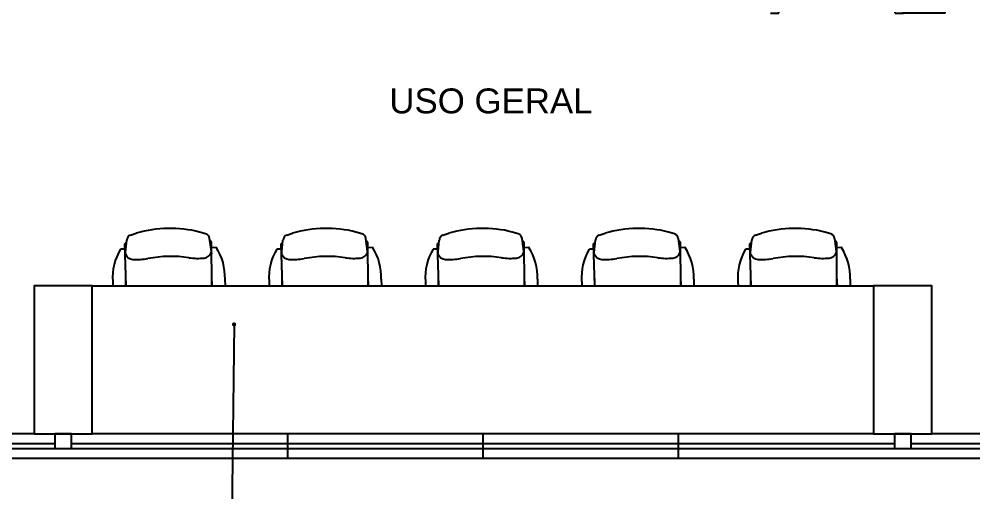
# Model space of a CAD drawing. Header units: millimetres. Extents: x 7034 to 7235, y -465 to -380.
# Drawn here: x 7154.8 to 7160.54, y -413.06 to -410.22 of the extents above; entities that cross this region are included whole.
import ezdxf

# ---------------------------------------------------------------- set-up
doc = ezdxf.new("R2010")
doc.units = ezdxf.units.MM
doc.header["$LTSCALE"] = 0.005
doc.linetypes.add('CONTINUO', pattern=[0])
doc.linetypes.add('DASHED', pattern=[19.05, 12.7, -6.35])
doc.layers.get('0').update_dxf_attribs({"linetype": 'CONTINUO'})
for name, color, linetype in [('0-COTAS', 12, 'Continuous'), ('A-05', 5, 'Continuous'), ('ARQ-PEITORIAL', 4, 'Continuous'), ('ARQ-TEXTO', 3, 'Continuous'), ('ARQ_ESQUADRIA', 5, 'Continuous'), ('ARQ_JANELAALTA', 150, 'DASHED'), ('ARQ_TXT_AMBIENTE', 3, 'Continuous'), ('JANELA', 10, 'Continuous'), ('NN_PISO', 8, 'Continuous')]:
    doc.layers.add(name, color=color, linetype=linetype)
doc.layers.add('0-LAYOUT', color=250, linetype='Continuous', lineweight=25)
doc.styles.add('50', font='ARIALN.TTF', dxfattribs={"height": 0.1})
doc.styles.get("Standard").update_dxf_attribs({"font": 'arial.ttf'})
doc.dimstyles.new('50', dxfattribs={"dimscale": 0, "dimtxt": 0.1, "dimasz": 0.025, "dimexe": 0.05, "dimexo": 0.05, "dimgap": 0.01, "dimtad": 1, "dimdec": 0, "dimlfac": 100, "dimzin": 0, "dimdsep": 46, "dimtxsty": '50', "dimblk": 'DOT', "dimcen": 0.02, "dimclrd": 1, "dimclre": 1, "dimclrt": 7, "dimadec": 0, "dimazin": 0, "dimtfac": 1, "dimtdec": 0, "dimtofl": 0, "dimtmove": 2, "dimatfit": 2, "dimldrblk": 'DOT', "dimfxl": 0.05, "dimtolj": 1, "dimtzin": 0, "dimlwd": -1, "dimarcsym": 0})

# ---------------------------------------------------------------- blocks, each defined once
blk = doc.blocks.new('A$C686A6CA0')
at = {"layer": 'ARQ-PEITORIAL'}
for p, q in [((-0.1, 2.53), (-0.1, 2.48)), ((0, 2.53), (0, 2.48)), ((-0.1, 2.48), (0, 2.48))]:
    blk.add_line(p, q, dxfattribs=at)
at = {"layer": 'ARQ_ESQUADRIA'}
for p, q in [((-1.55, 3.33), (-1.52, 3.33)), ((-1.55, 3.33), (-1.55, 2.63)), ((-1.52, 2.63), (-1.52, 3.33)), ((-1.19, 3.33), (-1.22, 3.33)), ((-1.22, 2.63), (-1.22, 3.33)), ((-1.19, 3.33), (-1.19, 2.63)), ((-1.596, 3.2761), (-1.557, 3.2761)), ((-1.596, 3.1781), (-1.596, 3.2761)), ((-1.557, 3.3041), (-1.55, 3.3041)), ((-1.557, 3.3041), (-1.557, 3.2341)), ((-1.513, 3.3041), (-1.52, 3.3041)), ((-1.513, 3.3041), (-1.513, 3.2341)), ((-1.474, 3.2761), (-1.513, 3.2761)), ((-1.474, 3.1781), (-1.474, 3.2761)), ((-1.266, 3.2761), (-1.227, 3.2761)), ((-1.266, 3.1781), (-1.266, 3.2761)), ((-1.227, 3.3041), (-1.227, 3.2341)), ((-1.227, 3.3041), (-1.22, 3.3041)), ((-1.183, 3.3041), (-1.19, 3.3041)), ((-1.183, 3.3041), (-1.183, 3.2341)), ((-1.144, 3.2761), (-1.183, 3.2761)), ((-1.144, 3.1781), (-1.144, 3.2761)), ((-1.582, 3.2621), (-1.582, 3.1921)), ((-1.557, 3.2621), (-1.582, 3.2621)), ((-1.557, 3.2341), (-1.55, 3.2341)), ((-1.513, 3.2341), (-1.52, 3.2341)), ((-1.513, 3.2621), (-1.488, 3.2621)), ((-1.488, 3.2621), (-1.488, 3.1921)), ((-1.227, 3.2621), (-1.252, 3.2621)), ((-1.252, 3.2621), (-1.252, 3.1921)), ((-1.227, 3.2341), (-1.22, 3.2341)), ((-1.183, 3.2341), (-1.19, 3.2341)), ((-1.183, 3.2621), (-1.158, 3.2621)), ((-1.158, 3.2621), (-1.158, 3.1921)), ((-1.582, 3.1781), (-1.596, 3.1781)), ((-1.582, 3.1921), (-1.582, 3.1781)), ((-1.582, 3.1921), (-1.582, 3.1921)), ((-1.488, 3.1921), (-1.488, 3.1921)), ((-1.488, 3.1921), (-1.488, 3.1781)), ((-1.474, 3.1781), (-1.488, 3.1781)), ((-1.266, 3.1781), (-1.252, 3.1781)), ((-1.252, 3.1921), (-1.252, 3.1921)), ((-1.252, 3.1921), (-1.252, 3.1781)), ((-1.158, 3.1921), (-1.158, 3.1781)), ((-1.158, 3.1921), (-1.158, 3.1921)), ((-1.158, 3.1781), (-1.144, 3.1781)), ((-2.27, 2.63), (-2.22, 2.63)), ((-2.27, 2.63), (-2.22, 2.63)), ((-2.22, 2.53), (-2.22, 2.63)), ((-2.22, 2.53), (-2.22, 2.63)), ((-1.55, 2.63), (-1.52, 2.63)), ((-1.52, 2.53), (-1.52, 2.63)), ((-1.52, 2.63), (-1.47, 2.63)), ((-1.22, 2.63), (-1.27, 2.63)), ((-1.22, 2.53), (-1.22, 2.63)), ((-1.19, 2.63), (-1.22, 2.63)), ((-0.52, 2.53), (-0.52, 2.63)), ((-0.47, 2.63), (-0.52, 2.63)), ((-0.47, 2.59), (-0.1, 2.59)), ((-2.27, 2.53), (-2.22, 2.53)), ((-2.27, 2.53), (-2.22, 2.53)), ((-1.52, 2.53), (-1.47, 2.53)), ((-1.22, 2.53), (-1.27, 2.53)), ((-0.47, 2.53), (-0.52, 2.53)), ((-0.47, 2.57), (-0.1, 2.57)), ((-0.06, 2.53), (-0.06, 2.48)), ((-0.04, 2.53), (-0.04, 2.48)), ((-0.1, 2.43), (-0.1, 2.48)), ((-0.1, 2.43), (-0.1, 2.48)), ((0, 2.43), (0, 2.48)), ((0, 2.43), (0, 2.48)), ((0.5481, 2.476), (0.6461, 2.476)), ((0.5481, 2.476), (0.5481, 2.462)), ((0.6461, 2.476), (0.6461, 2.437)), ((-0.1, 2.43), (0, 2.43)), ((-0.1, 2.43), (0, 2.43)), ((0, 2.43), (0.7, 2.43)), ((0, 2.4), (0, 2.43)), ((0.5621, 2.462), (0.5481, 2.462)), ((0.6321, 2.462), (0.5621, 2.462)), ((0.5621, 2.462), (0.5621, 2.462)), ((0.6741, 2.437), (0.6041, 2.437)), ((0.6041, 2.437), (0.6041, 2.43)), ((0.6321, 2.437), (0.6321, 2.462)), ((0.6741, 2.437), (0.6741, 2.43)), ((0.7, 2.4), (0.7, 2.43)), ((0.7, 2.4), (0, 2.4)), ((0.5481, 2.368), (0.5481, 2.354)), ((0.5621, 2.368), (0.5481, 2.368)), ((0.5481, 2.354), (0.6461, 2.354)), ((0.5621, 2.368), (0.5621, 2.368)), ((0.6321, 2.368), (0.5621, 2.368)), ((0.6041, 2.393), (0.6041, 2.4)), ((0.6741, 2.393), (0.6041, 2.393)), ((0.6321, 2.393), (0.6321, 2.368)), ((0.6461, 2.354), (0.6461, 2.393)), ((0.6741, 2.393), (0.6741, 2.4)), ((-0.1, 1.73), (0, 1.73)), ((-0.1, 1.68), (-0.1, 1.73)), ((0, 1.68), (0, 1.73)), ((0, 1.68), (-0.1, 1.68)), ((-0.06, 1.68), (-0.06, 0.1)), ((-0.04, 1.68), (-0.04, 0.1))]:
    blk.add_line(p, q, dxfattribs=at)
at = {"layer": 'ARQ_JANELAALTA'}
for centre, start, end in [((-1.5193, 2.63), 92.5089, 180), ((-1.2207, 2.63), 0, 87.4911), ((0, 2.4307), 270, 357.4911)]:
    blk.add_arc(centre, 0.7007, start, end, dxfattribs=at)
at = {"layer": 'JANELA'}
for p, q in [((-1.32, 2.63), (-1.42, 2.63)), ((-0.47, 2.63), (-0.47, 2.53)), ((-0.1, 2.63), (-0.47, 2.63)), ((-1.32, 2.53), (-1.42, 2.53)), ((-0.1, 2.53), (-0.47, 2.53)), ((-0.1, 2.53), (-0.1, 2.48)), ((0, 2.48), (0, 2.53)), ((-0.1, 2.48), (0, 2.48)), ((-0.1, 1.68), (-0.1, 0.1)), ((0, 1.68), (0, 0.1))]:
    blk.add_line(p, q, dxfattribs=at)
for points in [[(-1.47, 2.63), (-1.42, 2.63), (-1.42, 2.53), (-1.47, 2.53)], [(-1.32, 2.63), (-1.27, 2.63), (-1.27, 2.53), (-1.32, 2.53)], [(0, 2.53), (-0.1, 2.53), (-0.1, 2.63), (0, 2.63)]]:
    blk.add_lwpolyline(points, close=True, dxfattribs=at)
blk = doc.blocks.new('A$C695A1161')
at = {"layer": 'NN_PISO'}
blk.add_blockref('A$C686A6CA0', (2.82, -2.53), dxfattribs=at)
blk = doc.blocks.new('_DOT')
at = {"color": 0, "linetype": 'ByBlock'}
blk.add_line((-0.5, 0), (-1, 0), dxfattribs=at)
at = {"color": 0, "linetype": 'ByBlock', "const_width": 0.5}
blk.add_lwpolyline([(-0.25, 0, 1), (0.25, 0, 1)], format="xyb", close=True, dxfattribs=at)
blk = doc.blocks.new('DOT')
at = {"layer": 'ARQ-TEXTO', "color": 0, "linetype": 'ByBlock'}
blk.add_line((-0.5, 0), (-1, 0), dxfattribs=at)
at = {"layer": 'ARQ-TEXTO', "color": 0, "linetype": 'ByBlock', "const_width": 0.5}
blk.add_lwpolyline([(-0.25, 0, 1), (0.25, 0, 1)], format="xyb", close=True, dxfattribs=at)

msp = doc.modelspace()

# ---------------------------------------------------------------- linework, layer by layer
at = {"layer": '0-LAYOUT', "linetype": 'ByBlock'}
for p, q in [((7155.4693, -411.5189), (7155.5048, -411.5071)), ((7155.9217, -411.5102), (7155.8858, -411.4998)), ((7156.4093, -411.5189), (7156.4448, -411.5071)), ((7156.8617, -411.5102), (7156.8258, -411.4998)), ((7157.3493, -411.5189), (7157.3848, -411.5071)), ((7157.8017, -411.5102), (7157.7658, -411.4998)), ((7158.2893, -411.5189), (7158.3248, -411.5071)), ((7158.7417, -411.5102), (7158.7058, -411.4998)), ((7159.2293, -411.5189), (7159.2648, -411.5071)), ((7159.6817, -411.5102), (7159.6458, -411.4998)), ((7155.4354, -411.5704), (7155.4463, -411.5583)), ((7155.4436, -411.8232), (7155.4354, -411.5704)), ((7155.4376, -411.6418), (7155.4469, -411.5487)), ((7155.9582, -411.6318), (7155.9453, -411.5392)), ((7155.9576, -411.5604), (7155.9462, -411.5487)), ((7155.9591, -411.8232), (7155.9576, -411.5604)), ((7156.3754, -411.5704), (7156.3863, -411.5583)), ((7156.3836, -411.8232), (7156.3754, -411.5704)), ((7156.3776, -411.6418), (7156.3869, -411.5487)), ((7156.8982, -411.6318), (7156.8853, -411.5392)), ((7156.8976, -411.5604), (7156.8862, -411.5487)), ((7156.8991, -411.8232), (7156.8976, -411.5604)), ((7157.3154, -411.5704), (7157.3263, -411.5583)), ((7157.3236, -411.8232), (7157.3154, -411.5704)), ((7157.3176, -411.6418), (7157.3269, -411.5487)), ((7157.8382, -411.6318), (7157.8253, -411.5392)), ((7157.8376, -411.5604), (7157.8262, -411.5487)), ((7157.8391, -411.8232), (7157.8376, -411.5604)), ((7158.2554, -411.5704), (7158.2663, -411.5583)), ((7158.2636, -411.8232), (7158.2554, -411.5704)), ((7158.2576, -411.6418), (7158.2669, -411.5487)), ((7158.7782, -411.6318), (7158.7653, -411.5392)), ((7158.7776, -411.5604), (7158.7662, -411.5487)), ((7158.7791, -411.8232), (7158.7776, -411.5604)), ((7159.1954, -411.5704), (7159.2063, -411.5583)), ((7159.2036, -411.8232), (7159.1954, -411.5704)), ((7159.1976, -411.6418), (7159.2069, -411.5487)), ((7159.7182, -411.6318), (7159.7053, -411.5392)), ((7159.7176, -411.5604), (7159.7062, -411.5487)), ((7159.7191, -411.8232), (7159.7176, -411.5604)), ((7155.436, -411.6021), (7155.4098, -411.6026)), ((7155.9582, -411.5921), (7155.9844, -411.5916)), ((7156.376, -411.6021), (7156.3498, -411.6026)), ((7156.8982, -411.5921), (7156.9244, -411.5916)), ((7157.316, -411.6021), (7157.2898, -411.6026)), ((7157.8382, -411.5921), (7157.8644, -411.5916)), ((7158.256, -411.6021), (7158.2298, -411.6026)), ((7158.7782, -411.5921), (7158.8044, -411.5916)), ((7159.196, -411.6021), (7159.1698, -411.6026)), ((7159.7182, -411.5921), (7159.7444, -411.5916)), ((7155.3635, -411.7972), (7155.3642, -411.8232)), ((7155.4418, -411.8232), (7155.4418, -411.7798)), ((7155.9613, -411.8232), (7155.9592, -411.7699)), ((7156.0381, -411.7843), (7156.0386, -411.8232)), ((7156.3035, -411.7972), (7156.3042, -411.8232)), ((7156.3818, -411.8232), (7156.3818, -411.7798)), ((7156.9013, -411.8232), (7156.8992, -411.7699)), ((7156.9781, -411.7843), (7156.9786, -411.8232)), ((7157.2435, -411.7972), (7157.2442, -411.8232)), ((7157.3218, -411.8232), (7157.3218, -411.7798)), ((7157.8413, -411.8232), (7157.8392, -411.7699)), ((7157.9181, -411.7843), (7157.9186, -411.8232)), ((7158.1835, -411.7972), (7158.1842, -411.8232)), ((7158.2618, -411.8232), (7158.2618, -411.7798)), ((7158.7813, -411.8232), (7158.7792, -411.7699)), ((7158.8581, -411.7843), (7158.8586, -411.8232)), ((7159.1235, -411.7972), (7159.1242, -411.8232)), ((7159.2018, -411.8232), (7159.2018, -411.7798)), ((7159.7213, -411.8232), (7159.7192, -411.7699)), ((7159.7981, -411.7843), (7159.7986, -411.8232)), ((7155.2396, -411.8232), (7159.9396, -411.8232))]:
    msp.add_line(p, q, dxfattribs=at)
for centre, radius, start, end in [((7155.4802, -411.5497), 0.0328, 109.25185, 178.39675), ((7155.7088, -412.205), 0.7271, 75.91056, 106.28911), ((7155.912, -411.5414), 0.0328, 3.8029, 72.94781), ((7156.4202, -411.5497), 0.0328, 109.25185, 178.39675), ((7156.6488, -412.205), 0.7271, 75.91056, 106.28911), ((7156.852, -411.5414), 0.0328, 3.8029, 72.94781), ((7157.3602, -411.5497), 0.0328, 109.25185, 178.39675), ((7157.5888, -412.205), 0.7271, 75.91056, 106.28911), ((7157.792, -411.5414), 0.0328, 3.8029, 72.94781), ((7158.3002, -411.5497), 0.0328, 109.25185, 178.39675), ((7158.5288, -412.205), 0.7271, 75.91056, 106.28911), ((7158.732, -411.5414), 0.0328, 3.8029, 72.94781), ((7159.2402, -411.5497), 0.0328, 109.25185, 178.39675), ((7159.4688, -412.205), 0.7271, 75.91056, 106.28911), ((7159.672, -411.5414), 0.0328, 3.8029, 72.94781), ((7155.6957, -411.7734), 0.3333, 149.15715, 184.06929), ((7155.4878, -411.6122), 0.0523, 200.63836, 266.51208), ((7155.4878, -411.6122), 0.0523, 200.63836, 266.51208), ((7155.9068, -411.6042), 0.0523, 275.68757, 341.5613), ((7155.7052, -411.7732), 0.3333, 358.13037, 33.0425), ((7156.6357, -411.7734), 0.3333, 149.15715, 184.06929), ((7156.4278, -411.6122), 0.0523, 200.63836, 266.51208), ((7156.4278, -411.6122), 0.0523, 200.63836, 266.51208), ((7156.8468, -411.6042), 0.0523, 275.68757, 341.5613), ((7156.6452, -411.7732), 0.3333, 358.13037, 33.0425), ((7157.5757, -411.7734), 0.3333, 149.15715, 184.06929), ((7157.3678, -411.6122), 0.0523, 200.63836, 266.51208), ((7157.3678, -411.6122), 0.0523, 200.63836, 266.51208), ((7157.7868, -411.6042), 0.0523, 275.68757, 341.5613), ((7157.5852, -411.7732), 0.3333, 358.13037, 33.0425), ((7158.5157, -411.7734), 0.3333, 149.15715, 184.06929), ((7158.3078, -411.6122), 0.0523, 200.63836, 266.51208), ((7158.3078, -411.6122), 0.0523, 200.63836, 266.51208), ((7158.7268, -411.6042), 0.0523, 275.68757, 341.5613), ((7158.5252, -411.7732), 0.3333, 358.13037, 33.0425), ((7159.4557, -411.7734), 0.3333, 149.15715, 184.06929), ((7159.2478, -411.6122), 0.0523, 200.63836, 266.51208), ((7159.2478, -411.6122), 0.0523, 200.63836, 266.51208), ((7159.6668, -411.6042), 0.0523, 275.68757, 341.5613), ((7159.4652, -411.7732), 0.3333, 358.13037, 33.0425), ((7155.5064, -411.2975), 0.3678, 266.51076, 280.6752), ((7155.7123, -412.3883), 0.7418, 81.52456, 100.6751), ((7155.8762, -411.2904), 0.3678, 261.52445, 275.6889), ((7156.4464, -411.2975), 0.3678, 266.51076, 280.6752), ((7156.6523, -412.3883), 0.7418, 81.52456, 100.6751), ((7156.8162, -411.2904), 0.3678, 261.52445, 275.6889), ((7157.3864, -411.2975), 0.3678, 266.51076, 280.6752), ((7157.5923, -412.3883), 0.7418, 81.52456, 100.6751), ((7157.7562, -411.2904), 0.3678, 261.52445, 275.6889), ((7158.3264, -411.2975), 0.3678, 266.51076, 280.6752), ((7158.5323, -412.3883), 0.7418, 81.52456, 100.6751), ((7158.6962, -411.2904), 0.3678, 261.52445, 275.6889), ((7159.2664, -411.2975), 0.3678, 266.51076, 280.6752), ((7159.4723, -412.3883), 0.7418, 81.52456, 100.6751), ((7159.6362, -411.2904), 0.3678, 261.52445, 275.6889)]:
    msp.add_arc(centre, radius, start, end, dxfattribs=at)
at = {"layer": 'A-05'}
for points in [[(7155.2396, -412.7132), (7155.2396, -411.8232), (7154.8896, -411.8232), (7154.8896, -412.7132)], [(7160.2896, -412.7132), (7160.2896, -411.8232), (7159.9396, -411.8232), (7159.9396, -412.7132)]]:
    msp.add_lwpolyline(points, close=True, dxfattribs=at)
at = {"layer": 'ARQ_ESQUADRIA'}
for p, q in [((7156.4146, -412.7132), (7156.4146, -412.8632)), ((7157.5896, -412.7132), (7157.5896, -412.8632)), ((7158.7646, -412.7132), (7158.7646, -412.8632)), ((7150.1896, -412.7732), (7155.0146, -412.7732)), ((7155.1146, -412.7732), (7160.0646, -412.7732)), ((7160.1646, -412.7732), (7163.8896, -412.7732)), ((7150.1896, -412.8032), (7155.0146, -412.8032)), ((7155.1146, -412.8032), (7160.0646, -412.8032)), ((7160.1646, -412.8032), (7163.8896, -412.8032))]:
    msp.add_line(p, q, dxfattribs=at)
for points in [[(7155.0146, -412.7132), (7155.0146, -412.8032), (7155.1146, -412.8032), (7155.1146, -412.7132)], [(7160.0646, -412.7132), (7160.0646, -412.8032), (7160.1646, -412.8032), (7160.1646, -412.7132)]]:
    msp.add_lwpolyline(points, close=True, dxfattribs=at)
at = {"layer": 'JANELA'}
for p, q in [((7154.8896, -412.7132), (7150.1896, -412.7132)), ((7159.9396, -412.7132), (7155.2396, -412.7132)), ((7163.8896, -412.7132), (7160.2896, -412.7132)), ((7163.8896, -412.8632), (7149.8396, -412.8632))]:
    msp.add_line(p, q, dxfattribs=at)

# ---------------------------------------------------------------- block references
at = {"layer": 'NN_PISO'}
msp.add_blockref('A$C695A1161', (7158.7696, -410.1832), dxfattribs=at)

# ---------------------------------------------------------------- texts
at = {"layer": 'ARQ_TXT_AMBIENTE', "insert": (7156.468, -410.6358), "char_height": 0.15, "attachment_point": 1}
msp.add_mtext_dynamic_manual_height_columns('\\pi0.50039; USO GERAL', width=2.27425, gutter_width=12.5, heights=[0], dxfattribs=at)

# ---------------------------------------------------------------- leaders
at = {"layer": '0-COTAS'}
msp.add_leader([(7156.0928, -412.056), (7156.0685, -413.9904), (7155.8612, -413.9865)], dimstyle='50', override={"dimscale": 1, "dimtad": 0, "dimldrblk": 'DOT'}, dxfattribs=at)

doc.saveas('drawing.dxf')
